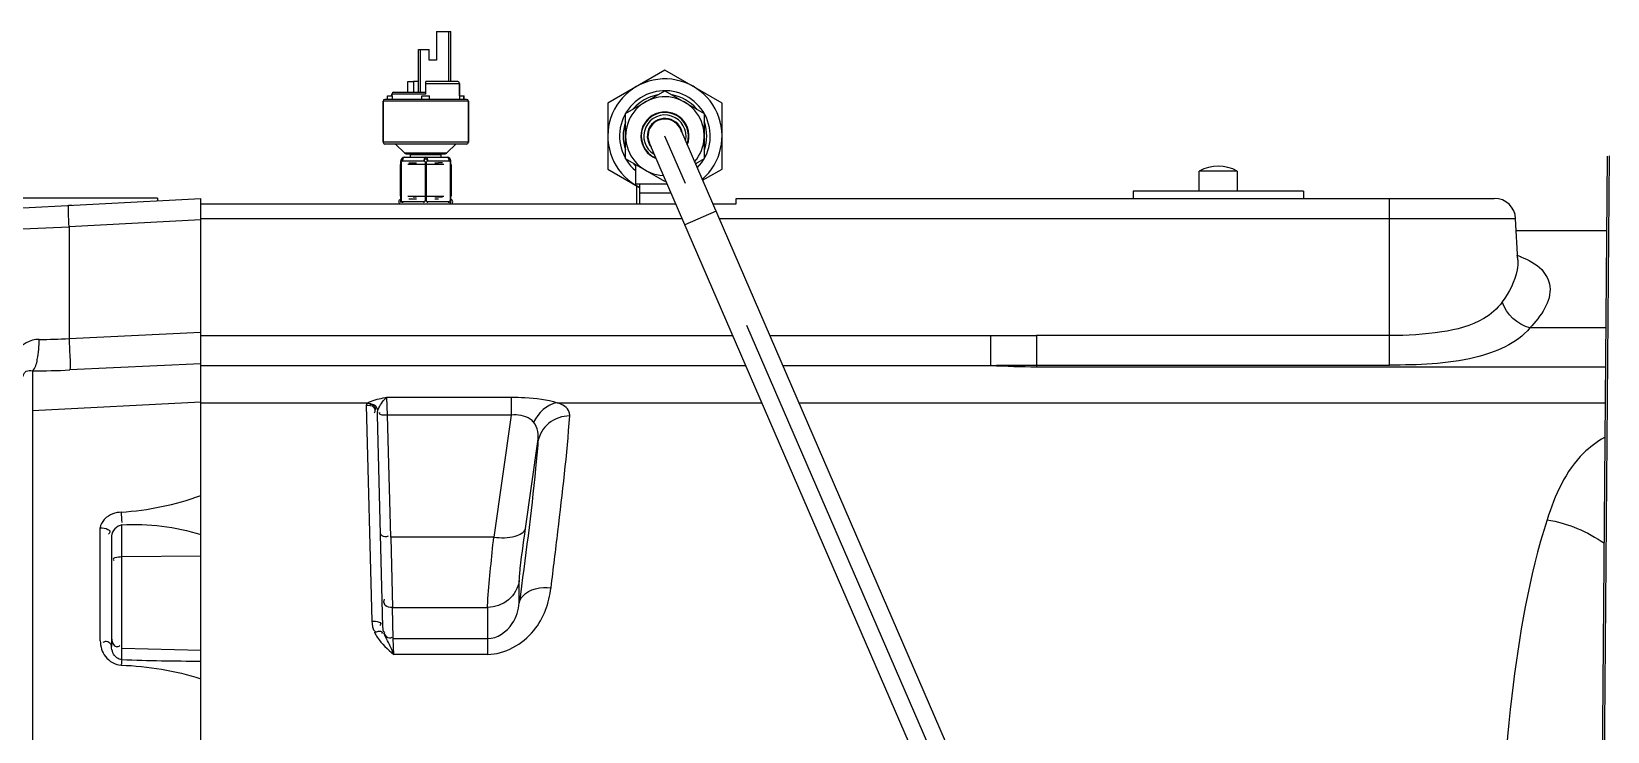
# Model space of a CAD drawing. Header units: millimetres. Extents: x 0 to 10500, y 0 to 7425.
# Drawn here: x 2701.3 to 3142.7, y 5887.6 to 6083.5 of the extents above; entities that cross this region are included whole.
import ezdxf

# ---------------------------------------------------------------- set-up
doc = ezdxf.new("R2010")
doc.units = ezdxf.units.MM
doc.header["$LTSCALE"] = 577.5
doc.linetypes.add('CENTER', pattern=[0.6, 0.375, -0.075, 0.075, -0.075])
doc.layers.get('0').update_dxf_attribs({"linetype": 'CONTINUOUS'})
doc.layers.add('AXES', color=7, linetype='CONTINUOUS')
doc.layers.add('DEFAULT_1', color=7, linetype='CENTER')

msp = doc.modelspace()

# ---------------------------------------------------------------- linework, layer by layer
at = {"color": 7, "linetype": 'Continuous'}
for p, q in [((2814.69, 6083.52), (2814.69, 6075.52)), ((2814.69, 6083.52), (2818.69, 6083.52)), ((2818.19, 6069.52), (2818.19, 6083.52)), ((2818.69, 6069.5), (2818.69, 6083.52)), ((2809.69, 6066.52), (2809.69, 6078.52)), ((2809.69, 6078.52), (2812.69, 6078.52)), ((2810.19, 6066.52), (2810.19, 6078.52)), ((2812.69, 6075.52), (2812.69, 6078.52)), ((2814.69, 6075.52), (2812.69, 6075.52)), ((2878.69, 6072.73), (2862.69, 6063.49)), ((2894.69, 6063.49), (2878.69, 6072.73)), ((2802.19, 6066.02), (2802.19, 6065.52)), ((2811.69, 6066.02), (2802.19, 6066.02)), ((2802.69, 6066.52), (2811.69, 6066.52)), ((2809.69, 6069.52), (2808.23, 6069.52)), ((2811.69, 6066.02), (2811.69, 6069.52)), ((2820.69, 6069.52), (2811.69, 6069.52)), ((2811.69, 6069.02), (2821.19, 6069.02)), ((2821.19, 6069.02), (2821.19, 6065.52)), ((2867.69, 6060.61), (2878.69, 6066.96)), ((2878.69, 6066.96), (2889.69, 6060.61)), ((2799.74, 6064.02), (2799.74, 6052.52)), ((2823.64, 6064.02), (2799.74, 6064.02)), ((2823.14, 6064.52), (2800.24, 6064.52)), ((2823.64, 6064.02), (2823.64, 6052.52)), ((2862.69, 6063.49), (2862.69, 6045.02)), ((2894.69, 6045.02), (2894.69, 6063.49)), ((2867.69, 6047.91), (2867.69, 6060.61)), ((2889.69, 6060.61), (2889.69, 6047.91)), ((2823.64, 6052.52), (2799.74, 6052.52)), ((2874.32, 6052.36), (2983.37, 5800.66)), ((2883.06, 6056.15), (2992.11, 5804.44)), ((2823.14, 6052.02), (2800.24, 6052.02)), ((2805.75, 6049.53), (2803.25, 6052.02)), ((2805.69, 6048.32), (2817.69, 6048.32)), ((2805.75, 6049.53), (2817.64, 6049.53)), ((2806.24, 6049.32), (2817.15, 6049.32)), ((2807.39, 6048.32), (2807.39, 6049.12)), ((2807.39, 6049.12), (2815.99, 6049.12)), ((2815.99, 6048.32), (2815.99, 6049.12)), ((2817.64, 6049.53), (2820.14, 6052.02)), ((2878.69, 6041.56), (2867.69, 6047.91)), ((2889.69, 6047.91), (2887.25, 6046.49)), ((3139.36, 5647.28), (3142.71, 6048.64)), ((3139.95, 5647.27), (3143.3, 6048.76)), ((2804.69, 6035.82), (2804.69, 6047.32)), ((2804.84, 6046.92), (2804.69, 6046.92)), ((2804.84, 6046.92), (2804.84, 6036.22)), ((2805.19, 6047.32), (2811.19, 6047.32)), ((2811.54, 6046.92), (2811.54, 6036.22)), ((2811.84, 6046.92), (2811.54, 6046.92)), ((2811.84, 6046.92), (2811.84, 6036.22)), ((2812.19, 6047.32), (2818.19, 6047.32)), ((2818.54, 6046.92), (2818.54, 6036.22)), ((2818.69, 6046.92), (2818.54, 6046.92)), ((2818.69, 6035.82), (2818.69, 6047.32)), ((2862.69, 6045.02), (2871.55, 6039.9)), ((2870.44, 6046.32), (2870.44, 6040.76)), ((2889.25, 6041.88), (2894.69, 6045.02)), ((2879.35, 6040.76), (2870.44, 6040.76)), ((2870.76, 6040.4), (2870.76, 6035.32)), ((2871.55, 6040.76), (2871.55, 6035.32)), ((2878.94, 6041.7), (2878.69, 6041.56)), ((2804.69, 6036.22), (2804.84, 6036.22)), ((2811.19, 6035.82), (2805.19, 6035.82)), ((2811.54, 6036.22), (2811.84, 6036.22)), ((2818.19, 6035.82), (2812.19, 6035.82)), ((2818.54, 6036.22), (2818.69, 6036.22)), ((2880.44, 6038.26), (2871.55, 6038.26)), ((2893, 6033.22), (2884.26, 6029.43))]:
    msp.add_line(p, q, dxfattribs=at)
at = {"color": 6, "linetype": 'Continuous'}
for p, q in [((2804.55, 6046.32), (2804.55, 6037.46)), ((2804.69, 6046.32), (2804.55, 6046.32)), ((2816.74, 6046.32), (2806.64, 6046.32)), ((2816.39, 6046.82), (2815.24, 6046.82)), ((2818.83, 6046.32), (2818.69, 6046.32)), ((2818.83, 6046.32), (2818.83, 6037.46)), ((3028.38, 6038.88), (3028.38, 6044.45)), ((3039, 6044.45), (3028.38, 6044.45)), ((3039, 6044.45), (3039, 6038.88)), ((2683.38, 6033.4), (2748.69, 6036.82)), ((2736.57, 6036.88), (2688.82, 6036.88)), ((2711.62, 6034.88), (2712.69, 6034.93)), ((2736.57, 6036.88), (2736.57, 6036.19)), ((2748.69, 5560.59), (2748.69, 6036.82)), ((2748.69, 6035.32), (2881.71, 6035.32)), ((2804.69, 6037.46), (2804.55, 6037.46)), ((2806.64, 6037.46), (2816.74, 6037.46)), ((2806.99, 6036.71), (2809.15, 6036.71)), ((2814.24, 6036.71), (2815.24, 6036.71)), ((2818.83, 6037.46), (2818.69, 6037.46)), ((2892.09, 6035.32), (2898.69, 6035.32)), ((2898.69, 6035.32), (2898.69, 6036.82)), ((2898.69, 6036.82), (3111, 6036.82)), ((3009.82, 6038.88), (3009.82, 6036.82)), ((3057.57, 6038.88), (3009.82, 6038.88)), ((3057.57, 6038.88), (3057.57, 6036.82)), ((3081.69, 5990.16), (3081.69, 6036.82)), ((2748.69, 6030.82), (2711.78, 6028.89)), ((2883.52, 6031.13), (2748.69, 6031.13)), ((3116.99, 6031.13), (2893.9, 6031.13)), ((3117.6, 6019.55), (3116.99, 6031.13)), ((2692.04, 6028.03), (2711.78, 6028.89)), ((2711.78, 6028.89), (2711.78, 5997.59)), ((3117.17, 6027.82), (3142.54, 6027.82)), ((3117.68, 6019.32), (3117.6, 6019.59)), ((3117.71, 6019.21), (3117.68, 6019.32)), ((2711.78, 5997.59), (2748.69, 5999.36)), ((3142.31, 6000.58), (3121, 6000.58)), ((2748.69, 5998.43), (2897.69, 5998.43)), ((2908.07, 5998.43), (2970.01, 5998.43)), ((2970.01, 5990.09), (2970.01, 5998.43)), ((2982.8, 5998.45), (2982.8, 5989.72)), ((3081.69, 5998.45), (2982.8, 5998.45)), ((2748.69, 5990.56), (2712.01, 5988.8)), ((2701.54, 5988.57), (2701.54, 5563.05)), ((2748.69, 5990.09), (2901.3, 5990.09)), ((2911.68, 5990.09), (2970.01, 5990.09)), ((2982.8, 5990.16), (3081.69, 5990.16)), ((2982.8, 5989.72), (3142.22, 5989.72)), ((2701.54, 5977.45), (2748.69, 5979.86)), ((2748.69, 5979.63), (2795.52, 5979.63)), ((2795.05, 5978.96), (2796.6, 5918.53)), ((2795.45, 5979.58), (2795.36, 5979.52)), ((2795.36, 5979.52), (2795.36, 5979.51)), ((2795.46, 5979.59), (2795.45, 5979.58)), ((2798.19, 5977.1), (2798.22, 5977.21)), ((2798.22, 5977.21), (2798.26, 5977.32)), ((2801.01, 5976.18), (2800.84, 5981.18)), ((2800.84, 5981.18), (2835.65, 5981.18)), ((2835.65, 5981.18), (2835.65, 5976.18)), ((2848.55, 5979.63), (2905.83, 5979.63)), ((2916.21, 5979.63), (3142.13, 5979.63)), ((2798.09, 5976.71), (2798.05, 5976.42)), ((2798.05, 5976.42), (2798.05, 5976.12)), ((2798.05, 5976.12), (2799.6, 5916.93)), ((2798.16, 5976.99), (2798.09, 5976.71)), ((2798.16, 5976.99), (2798.19, 5977.1)), ((2801.91, 5942.03), (2801.01, 5976.18)), ((2835.65, 5976.18), (2801.01, 5976.18)), ((2835.65, 5976.18), (2830.76, 5942.03)), ((2839.65, 5944.45), (2843.13, 5968.73)), ((2720.54, 5912.98), (2720.54, 5944.57)), ((2723.69, 5942.34), (2723.69, 5911.41)), ((2726.61, 5907.73), (2726.61, 5945.42)), ((2801.91, 5942.03), (2802.38, 5922.35)), ((2830.76, 5942.03), (2801.91, 5942.03)), ((2748.69, 5936.7), (2726.61, 5936.46)), ((2837.9, 5923.64), (2837.9, 5929.83)), ((2802.61, 5913.6), (2802.38, 5922.35)), ((2802.38, 5922.35), (2829.01, 5922.35)), ((2829.01, 5922.35), (2829.01, 5909.2)), ((2802.76, 5909.2), (2802.61, 5913.6)), ((2802.61, 5913.6), (2829.01, 5913.6)), ((2726.61, 5910.92), (2748.69, 5910.35)), ((2829.01, 5909.2), (2802.76, 5909.2))]:
    msp.add_line(p, q, dxfattribs=at)
at = {"color": 2, "linetype": 'Continuous'}
for p, q in [((2807, 6046.82), (2809.15, 6046.82)), ((2814.23, 6046.82), (2815.24, 6046.82)), ((2809.15, 6037.17), (2808.14, 6037.17)), ((2816.39, 6037.17), (2814.23, 6037.17))]:
    msp.add_line(p, q, dxfattribs=at)
at = {"color": 7, "linetype": 'Continuous'}
for centre, radius, start, end in [((2878.69, 6054.26), 16, 310.7779, 243.4444), ((2802.69, 6066.02), 0.5, 90, 180), ((2820.69, 6069.02), 0.5, 0, 90), ((2878.69, 6054.26), 12.7, 315.5338, 229.4468), ((2878.69, 6054.26), 11.7, 100.181, 139.2991), ((2878.69, 6054.26), 11.7, 40.7009, 79.819), ((2800.24, 6064.02), 0.5, 90, 180), ((2823.14, 6064.02), 0.5, 0, 90), ((2878.69, 6054.26), 11, 319.1369, 267.7181), ((2878.69, 6054.26), 11.7, 160.6828, 199.3172), ((2878.69, 6054.26), 6.75, 338.374, 248.4786), ((2878.69, 6054.26), 6.63, 339.4009, 247.4509), ((2878.69, 6054.26), 5.91, 347.3791, 239.507), ((2878.69, 6054.26), 4.94, 8.4407, 218.3943), ((2878.69, 6054.26), 4.84, 14.4266, 212.6954), ((2878.69, 6054.26), 4.76, 23.4234, 204.9897), ((2878.69, 6054.26), 11.7, 340.6828, 19.3172), ((2800.24, 6052.52), 0.5, 180, 270), ((2823.14, 6052.52), 0.5, 270, 360), ((2805.69, 6047.32), 1, 90, 180), ((2806.24, 6050.02), 0.7, 225, 270), ((2807.19, 6049.12), 0.2, 0, 90), ((2816.19, 6049.12), 0.2, 90, 180), ((2817.15, 6050.02), 0.7, 270, 315), ((2817.69, 6047.32), 1, 0, 90), ((2818.09, 6047.41), 0.593, 22.0448, 23.2255), ((2878.69, 6054.26), 11.7, 220.7009, 224.9756), ((2878.69, 6054.26), 11.7, 317.5524, 319.2991), ((2805.69, 6035.82), 1, 180, 195.0076), ((2807.15, 6035.82), 1.95, 179.9579, 187.5744), ((2813.15, 6035.82), 1.95, 179.9578, 187.5783), ((2810.24, 6035.82), 1.95, 352.4256, 0.0421), ((2816.24, 6035.82), 1.95, 352.4217, 0.0422), ((2817.69, 6035.82), 1, 330, 360)]:
    msp.add_arc(centre, radius, start, end, dxfattribs=at)
at = {"color": 2, "linetype": 'Continuous'}
for start, end in [(100.1087, 100.181), (79.819, 79.8913), (139.2991, 139.8913), (40.1087, 40.7009), (160.1087, 160.6828), (19.3172, 19.8913), (340.0922, 340.6828), (317.4441, 317.5524), (319.2991, 319.9076)]:
    msp.add_arc((2878.69, 6054.26), 11.7, start, end, dxfattribs=at)
at = {"color": 6, "linetype": 'Continuous'}
for centre, radius, start, end in [((3033.69, 6034.87), 10.96, 61.021, 118.979), ((2805.04, 6035.82), 0.89, 108, 214.4083), ((2818.35, 6035.82), 0.89, 325.5917, 72), ((3111, 6030.82), 6, 3, 90), ((3107.41, 6019.12), 10.2, 3.0926, 10.2564), ((3107.34, 5992.09), 30.45, 69.1117, 70.1746), ((3107.89, 5993.53), 28.91, 68.588, 69.1069), ((2704.11, 6123.33), 125.97, 269.6985, 273.491), ((2702.36, 6187.87), 199.3, 269.7622, 272.7751), ((2982.75, 6204.76), 215.05, 266.6027, 270.0132), ((2720.82, 6031.87), 83.06, 273.8347, 289.6054), ((3177.95, 5977.29), 452.46, 183.5844, 183.9526), ((2807.84, 5920.48), 11.69, 206.2882, 213.8613), ((2748.25, 6474.93), 567.61, 267.8152, 270.0444)]:
    msp.add_arc(centre, radius, start, end, dxfattribs=at)
at = {"color": 7, "linetype": 'Continuous'}
for points in [[(2818.69, 6069.5), (2818.63, 6069.51), (2818.56, 6069.52), (2818.49, 6069.52)], [(2818.67, 6047.54), (2818.66, 6047.57), (2818.65, 6047.6), (2818.64, 6047.63)], [(2818.69, 6047.32), (2818.69, 6047.39), (2818.69, 6047.47), (2818.67, 6047.54)]]:
    msp.add_open_spline(points, degree=3, dxfattribs=at)
for points, knots in [([(2805.19, 6047.32), (2805.18, 6047.38), (2805.19, 6047.51), (2805.13, 6047.66), (2805.06, 6047.78), (2804.9, 6047.85), (2804.71, 6047.63), (2804.69, 6047.44), (2804.69, 6047.32)], [0, 0, 0, 0, 0.161287, 0.305225, 0.418876, 0.506308, 0.698468, 1, 1, 1, 1]), ([(2805.69, 6048.32), (2805.54, 6048.32), (2805.32, 6048.06), (2805.22, 6047.69), (2805.19, 6047.45), (2805.19, 6047.32)], [0, 0, 0, 0, 0.387198, 0.675646, 1, 1, 1, 1]), ([(2811.69, 6048.32), (2811.54, 6048.32), (2811.32, 6048.06), (2811.22, 6047.69), (2811.19, 6047.45), (2811.19, 6047.32)], [0, 0, 0, 0, 0.387198, 0.675646, 1, 1, 1, 1]), ([(2812.19, 6047.32), (2812.2, 6047.45), (2812.08, 6047.71), (2811.69, 6047.87), (2811.37, 6047.73), (2811.22, 6047.52), (2811.21, 6047.38), (2811.19, 6047.32)], [0, 0, 0, 0, 0.248806, 0.497816, 0.745843, 0.873176, 1, 1, 1, 1]), ([(2811.69, 6048.32), (2811.85, 6048.32), (2812.06, 6048.06), (2812.17, 6047.69), (2812.19, 6047.45), (2812.19, 6047.32)], [0, 0, 0, 0, 0.387197, 0.675645, 1, 1, 1, 1]), ([(2817.69, 6048.32), (2817.85, 6048.32), (2818.06, 6048.06), (2818.17, 6047.69), (2818.19, 6047.45), (2818.19, 6047.32)], [0, 0, 0, 0, 0.387197, 0.675645, 1, 1, 1, 1]), ([(2818.63, 6047.64), (2818.61, 6047.71), (2818.54, 6047.83), (2818.32, 6047.79), (2818.23, 6047.58), (2818.19, 6047.42), (2818.19, 6047.32)], [0, 0, 0, 0, 0.235914, 0.410016, 0.663831, 1, 1, 1, 1]), ([(2805.19, 6047.32), (2805.06, 6047.31), (2804.89, 6047.15), (2804.84, 6046.97), (2804.84, 6046.92)], [0, 0, 0, 0, 0.73624, 1, 1, 1, 1]), ([(2811.19, 6047.32), (2811.33, 6047.31), (2811.5, 6047.15), (2811.54, 6046.97), (2811.54, 6046.92)], [0, 0, 0, 0, 0.73624, 1, 1, 1, 1]), ([(2812.19, 6047.32), (2812.06, 6047.32), (2811.88, 6047.15), (2811.84, 6046.97), (2811.84, 6046.92)], [0, 0, 0, 0, 0.735029, 1, 1, 1, 1]), ([(2818.19, 6047.32), (2818.33, 6047.32), (2818.5, 6047.15), (2818.54, 6046.97), (2818.54, 6046.92)], [0, 0, 0, 0, 0.735029, 1, 1, 1, 1]), ([(2805.19, 6035.82), (2805.06, 6035.83), (2804.89, 6035.99), (2804.84, 6036.18), (2804.84, 6036.22)], [0, 0, 0, 0, 0.73624, 1, 1, 1, 1]), ([(2811.19, 6035.82), (2811.33, 6035.82), (2811.5, 6035.99), (2811.54, 6036.18), (2811.54, 6036.22)], [0, 0, 0, 0, 0.735029, 1, 1, 1, 1]), ([(2812.19, 6035.82), (2812.06, 6035.83), (2811.89, 6035.99), (2811.84, 6036.18), (2811.84, 6036.22)], [0, 0, 0, 0, 0.73624, 1, 1, 1, 1]), ([(2818.19, 6035.82), (2818.33, 6035.82), (2818.5, 6035.99), (2818.54, 6036.18), (2818.54, 6036.22)], [0, 0, 0, 0, 0.735029, 1, 1, 1, 1])]:
    msp.add_open_spline(points, degree=3, knots=knots, dxfattribs=at)
at = {"color": 6, "linetype": 'Continuous'}
for points, knots in [([(2711.58, 6034.39), (2711.59, 6034.51), (2711.62, 6034.62), (2711.58, 6034.88), (2711.62, 6034.88)], [0, 0, 0, 0, 0.741123, 1, 1, 1, 1]), ([(2711.61, 6032.85), (2711.6, 6033.15), (2711.59, 6033.66), (2711.58, 6034.17), (2711.58, 6034.39)], [0, 0, 0, 0, 0.576252, 1, 1, 1, 1]), ([(3117.6, 6019.59), (3117.64, 6018.66), (3117.29, 6014.4), (3115.13, 6010.53), (3113.24, 6007.83)], [0, 0, 0, 0, 0.219203, 1, 1, 1, 1]), ([(3118.44, 6020.44), (3120.56, 6019.61), (3124.36, 6017.8), (3128.42, 6009.71), (3123.92, 6003.71), (3121, 6000.58)], [0, 0, 0, 0, 0.274655, 0.484402, 1, 1, 1, 1]), ([(3113.24, 6007.83), (3111.87, 6005.96), (3106.84, 6001.6), (3095.52, 5998.91), (3086.57, 5998.43), (3081.69, 5998.45)], [0, 0, 0, 0, 0.204512, 0.569039, 1, 1, 1, 1]), ([(3121, 6000.58), (3117.29, 5996.07), (3103.34, 5990.5), (3089.68, 5990.16), (3081.69, 5990.16)], [0, 0, 0, 0, 0.422564, 1, 1, 1, 1]), ([(2703.44, 5997.36), (2700.92, 5997.39), (2695.59, 5994.32), (2694.44, 5988.83), (2694.4, 5986.15)], [0, 0, 0, 0, 0.485936, 1, 1, 1, 1]), ([(2701.54, 5988.57), (2702.42, 5989.3), (2703.12, 5992.58), (2703.44, 5995.47), (2703.44, 5997.36)], [0, 0, 0, 0, 0.376886, 1, 1, 1, 1]), ([(2711.78, 5997.59), (2711.83, 5996.59), (2711.92, 5993.66), (2712.16, 5990.73), (2712.01, 5988.8)], [0, 0, 0, 0, 0.341238, 1, 1, 1, 1]), ([(2698.69, 5986.15), (2698.69, 5987), (2699.35, 5988.72), (2700.97, 5988.67), (2701.54, 5988.57)], [0, 0, 0, 0, 0.593848, 1, 1, 1, 1]), ([(2795.36, 5979.51), (2795.27, 5979.44), (2795.11, 5979.28), (2795.04, 5979.06), (2795.05, 5978.96)], [0, 0, 0, 0, 0.548709, 1, 1, 1, 1]), ([(2795.05, 5978.96), (2795.74, 5978.96), (2797.28, 5978.96), (2797.6, 5977.16), (2797.24, 5976.71)], [0, 0, 0, 0, 0.547551, 1, 1, 1, 1]), ([(2795.36, 5979.51), (2795.95, 5979.45), (2797.21, 5979.34), (2797.7, 5977.86), (2797.45, 5977.38)], [0, 0, 0, 0, 0.524593, 1, 1, 1, 1]), ([(2795.52, 5979.63), (2795.81, 5979.81), (2797.53, 5980.54), (2799.36, 5980.89), (2800.84, 5981.18)], [0, 0, 0, 0, 0.186836, 1, 1, 1, 1]), ([(2798.26, 5977.32), (2798.1, 5977.88), (2797.85, 5979.13), (2796.35, 5979.27), (2795.93, 5978.96)], [0, 0, 0, 0, 0.529974, 1, 1, 1, 1]), ([(2798.26, 5977.32), (2798.63, 5978.51), (2799.44, 5979.93), (2800.58, 5981.01), (2800.84, 5981.18)], [0, 0, 0, 0, 0.802319, 1, 1, 1, 1]), ([(2835.65, 5981.18), (2836.93, 5981.18), (2841.26, 5981.05), (2845.64, 5980.56), (2848.55, 5979.63)], [0, 0, 0, 0, 0.295122, 1, 1, 1, 1]), ([(2852.02, 5975.92), (2852.04, 5976.29), (2851.85, 5978.13), (2849.89, 5979.17), (2848.55, 5979.63)], [0, 0, 0, 0, 0.207131, 1, 1, 1, 1]), ([(2798.76, 5976.75), (2798.77, 5976.77), (2798.79, 5976.83), (2798.83, 5976.88), (2798.85, 5976.9)], [0, 0, 0, 0, 0.453146, 1, 1, 1, 1]), ([(2841.92, 5974.15), (2841.64, 5974.49), (2839.94, 5976), (2837.44, 5976.39), (2835.65, 5976.18)], [0, 0, 0, 0, 0.197954, 1, 1, 1, 1]), ([(2852.02, 5975.92), (2849.96, 5975.94), (2845.74, 5974.56), (2843.45, 5970.7), (2843.13, 5968.73)], [0, 0, 0, 0, 0.50781, 1, 1, 1, 1]), ([(2846.79, 5927.87), (2847.45, 5933.1), (2849.38, 5949.1), (2851.29, 5965.11), (2852.02, 5975.92)], [0, 0, 0, 0, 0.327699, 1, 1, 1, 1]), ([(2843.13, 5968.73), (2842.95, 5966.22), (2841.55, 5951.15), (2839.57, 5936.14), (2837.9, 5923.64)], [0, 0, 0, 0, 0.166617, 1, 1, 1, 1]), ([(3141.84, 5969.87), (3139.73, 5968.67), (3132.01, 5962.88), (3127.89, 5953.64), (3125.79, 5946.87)], [0, 0, 0, 0, 0.255102, 1, 1, 1, 1]), ([(2726.38, 5949), (2725.6, 5948.95), (2723.14, 5948.56), (2720.54, 5946.34), (2720.54, 5944.57)], [0, 0, 0, 0, 0.307393, 1, 1, 1, 1]), ([(3125.79, 5946.87), (3120.69, 5930.91), (3114.42, 5894.13), (3111.48, 5836.82), (3114.42, 5779.51), (3120.69, 5742.73), (3125.79, 5726.77)], [0, 0, 0, 0, 0.226174, 0.5, 0.773826, 1, 1, 1, 1]), ([(2720.54, 5944.57), (2721.26, 5944.6), (2722.22, 5944.55), (2723.47, 5943.67), (2723.06, 5943.05), (2722.85, 5942.84)], [0, 0, 0, 0, 0.565183, 0.769159, 1, 1, 1, 1]), ([(2798.91, 5943.22), (2798.92, 5942.66), (2800.08, 5941.98), (2800.94, 5942.23), (2801.27, 5942.35)], [0, 0, 0, 0, 0.616395, 1, 1, 1, 1]), ([(2829.01, 5922.35), (2829.01, 5923.17), (2829.47, 5929.74), (2830.15, 5936.29), (2830.76, 5942.03)], [0, 0, 0, 0, 0.12354, 1, 1, 1, 1]), ([(2830.76, 5942.03), (2832.76, 5941.79), (2835.77, 5941.66), (2839.4, 5943.28), (2839.65, 5944.45)], [0, 0, 0, 0, 0.627828, 1, 1, 1, 1]), ([(2837.9, 5929.83), (2837.9, 5930.44), (2838.36, 5935.33), (2839.04, 5940.19), (2839.65, 5944.45)], [0, 0, 0, 0, 0.123479, 1, 1, 1, 1]), ([(2726.61, 5936.46), (2725.94, 5936.45), (2725.25, 5936.43), (2723.86, 5935.95), (2724.28, 5935.53), (2724.45, 5935.44)], [0, 0, 0, 0, 0.635844, 0.823862, 1, 1, 1, 1]), ([(2837.9, 5929.83), (2837.57, 5927.8), (2835.35, 5923.85), (2831.08, 5922.35), (2829.01, 5922.35)], [0, 0, 0, 0, 0.497466, 1, 1, 1, 1]), ([(2802.38, 5922.35), (2801.68, 5922.35), (2800.14, 5922.37), (2799.83, 5924.17), (2800.18, 5924.64)], [0, 0, 0, 0, 0.544937, 1, 1, 1, 1]), ([(2829.01, 5909.2), (2833.86, 5909.2), (2843.14, 5914.47), (2846.25, 5923.58), (2846.79, 5927.87)], [0, 0, 0, 0, 0.529362, 1, 1, 1, 1]), ([(2837.9, 5923.64), (2838.03, 5924.32), (2839.83, 5927.5), (2844.03, 5928.09), (2846.79, 5927.86)], [0, 0, 0, 0, 0.201481, 1, 1, 1, 1]), ([(2829.01, 5913.6), (2831.71, 5913.6), (2836.4, 5916.92), (2837.66, 5921.61), (2837.9, 5923.64)], [0, 0, 0, 0, 0.569978, 1, 1, 1, 1]), ([(2796.6, 5918.53), (2797.28, 5918.54), (2798.08, 5918.53), (2799.37, 5917.91), (2798.98, 5917.4), (2798.79, 5917.26)], [0, 0, 0, 0, 0.603804, 0.797642, 1, 1, 1, 1]), ([(2799.4, 5915.49), (2799.44, 5915.44), (2799.47, 5915.27), (2799.41, 5915.12), (2799.37, 5915.03)], [0, 0, 0, 0, 0.401784, 1, 1, 1, 1]), ([(2720.54, 5912.98), (2720.54, 5911.44), (2721.49, 5908.11), (2724.71, 5906.26), (2726.38, 5906.19)], [0, 0, 0, 0, 0.480518, 1, 1, 1, 1]), ([(2722.15, 5912.79), (2722, 5912.79), (2721.69, 5912.74), (2721.4, 5912.63), (2721.25, 5912.56)], [0, 0, 0, 0, 0.460045, 1, 1, 1, 1]), ([(2726.61, 5907.73), (2726.1, 5907.76), (2724.44, 5908.4), (2723.69, 5910.25), (2723.69, 5911.41)], [0, 0, 0, 0, 0.309099, 1, 1, 1, 1]), ([(2725.15, 5911.34), (2725.29, 5911.34), (2725.62, 5911.41), (2725.9, 5911.58), (2726.04, 5911.68)], [0, 0, 0, 0, 0.43949, 1, 1, 1, 1]), ([(2802.76, 5909.2), (2802.54, 5909.79), (2801.69, 5911.81), (2800.57, 5913.69), (2799.98, 5915.12)], [0, 0, 0, 0, 0.288876, 1, 1, 1, 1]), ([(2799.98, 5915.12), (2800.32, 5914.53), (2801.08, 5913.51), (2802.06, 5913.9), (2802.27, 5914.05)], [0, 0, 0, 0, 0.725168, 1, 1, 1, 1]), ([(2726.61, 5907.73), (2726.55, 5907.62), (2726.45, 5907.11), (2726.43, 5906.61), (2726.42, 5906.24)], [0, 0, 0, 0, 0.25952, 1, 1, 1, 1])]:
    msp.add_open_spline(points, degree=3, knots=knots, dxfattribs=at)
for points in [[(2711.78, 6028.89), (2711.71, 6030.21), (2711.65, 6031.53), (2711.61, 6032.85)], [(3121, 6000.58), (3117.56, 6001.41), (3114.29, 6004.45), (3113.24, 6007.83)], [(2970.01, 5998.43), (2974.27, 5998.44), (2978.54, 5998.43), (2982.8, 5998.45)], [(2970.01, 5990.09), (2974.27, 5990.12), (2978.54, 5990.16), (2982.8, 5990.16)], [(2848.55, 5979.63), (2845.71, 5979.25), (2843.08, 5976.78), (2841.92, 5974.15)], [(2801.01, 5976.18), (2800.24, 5976.16), (2798.53, 5976.01), (2798.76, 5976.75)], [(2843.13, 5968.73), (2843.35, 5970.57), (2843.11, 5972.73), (2841.92, 5974.15)], [(3125.79, 5946.87), (3131.5, 5945.88), (3137.12, 5943.59), (3141.88, 5940.29)], [(2726.61, 5945.42), (2725.21, 5945.25), (2723.69, 5943.76), (2723.69, 5942.34)], [(2726.61, 5945.42), (2734.01, 5945.94), (2741.62, 5944.93), (2748.69, 5942.72)], [(2796.6, 5918.53), (2796.62, 5917.46), (2796.8, 5916.2), (2797.58, 5915.47)], [(2797.36, 5915.3), (2798, 5915.53), (2798.99, 5916.04), (2799.4, 5915.49)], [(2799.6, 5916.93), (2799.61, 5916.32), (2799.71, 5915.62), (2800.13, 5915.18)], [(2723.69, 5911.41), (2723.69, 5912.1), (2722.84, 5912.81), (2722.15, 5912.79)], [(2723.69, 5913.89), (2723.69, 5912.91), (2724.17, 5911.37), (2725.15, 5911.34)], [(2798.13, 5913.97), (2799.36, 5912.13), (2801.05, 5910.61), (2802.76, 5909.2)], [(2726.38, 5906.19), (2733.92, 5905.9), (2741.51, 5904.67), (2748.69, 5902.35)]]:
    msp.add_open_spline(points, degree=3, dxfattribs=at)
at = {"layer": 'AXES', "color": 7, "linetype": 'Continuous'}
for p, q in [((2800.94, 6064.52), (2800.94, 6065.52)), ((2800.94, 6065.52), (2802.26, 6065.52)), ((2801, 6064.52), (2801, 6065.52)), ((2802.19, 6065.52), (2802.19, 6066.02)), ((2802.26, 6065.52), (2802.26, 6064.52)), ((2806.69, 6066.52), (2806.69, 6069.52)), ((2806.69, 6069.52), (2808.23, 6069.52)), ((2808.23, 6069.52), (2808.23, 6066.52)), ((2810.59, 6064.52), (2810.59, 6065.52)), ((2810.59, 6065.52), (2812.79, 6065.52)), ((2812.79, 6064.52), (2812.79, 6065.52)), ((2821.13, 6065.52), (2821.13, 6064.52)), ((2821.13, 6065.52), (2822.44, 6065.52)), ((2821.19, 6065.52), (2821.19, 6069.02)), ((2822.39, 6064.52), (2822.39, 6065.52)), ((2822.44, 6064.52), (2822.44, 6065.52)), ((2799.74, 6052.52), (2799.74, 6064.02)), ((2823.64, 6052.52), (2823.64, 6064.02)), ((2871.55, 6040.76), (2871.55, 6035.32))]:
    msp.add_line(p, q, dxfattribs=at)
at = {"layer": 'DEFAULT_1', "color": 2, "linetype": 'CENTER'}
msp.add_line((2987.74, 5802.55), (2878.69, 6054.26), dxfattribs=at)

doc.saveas('drawing.dxf')
